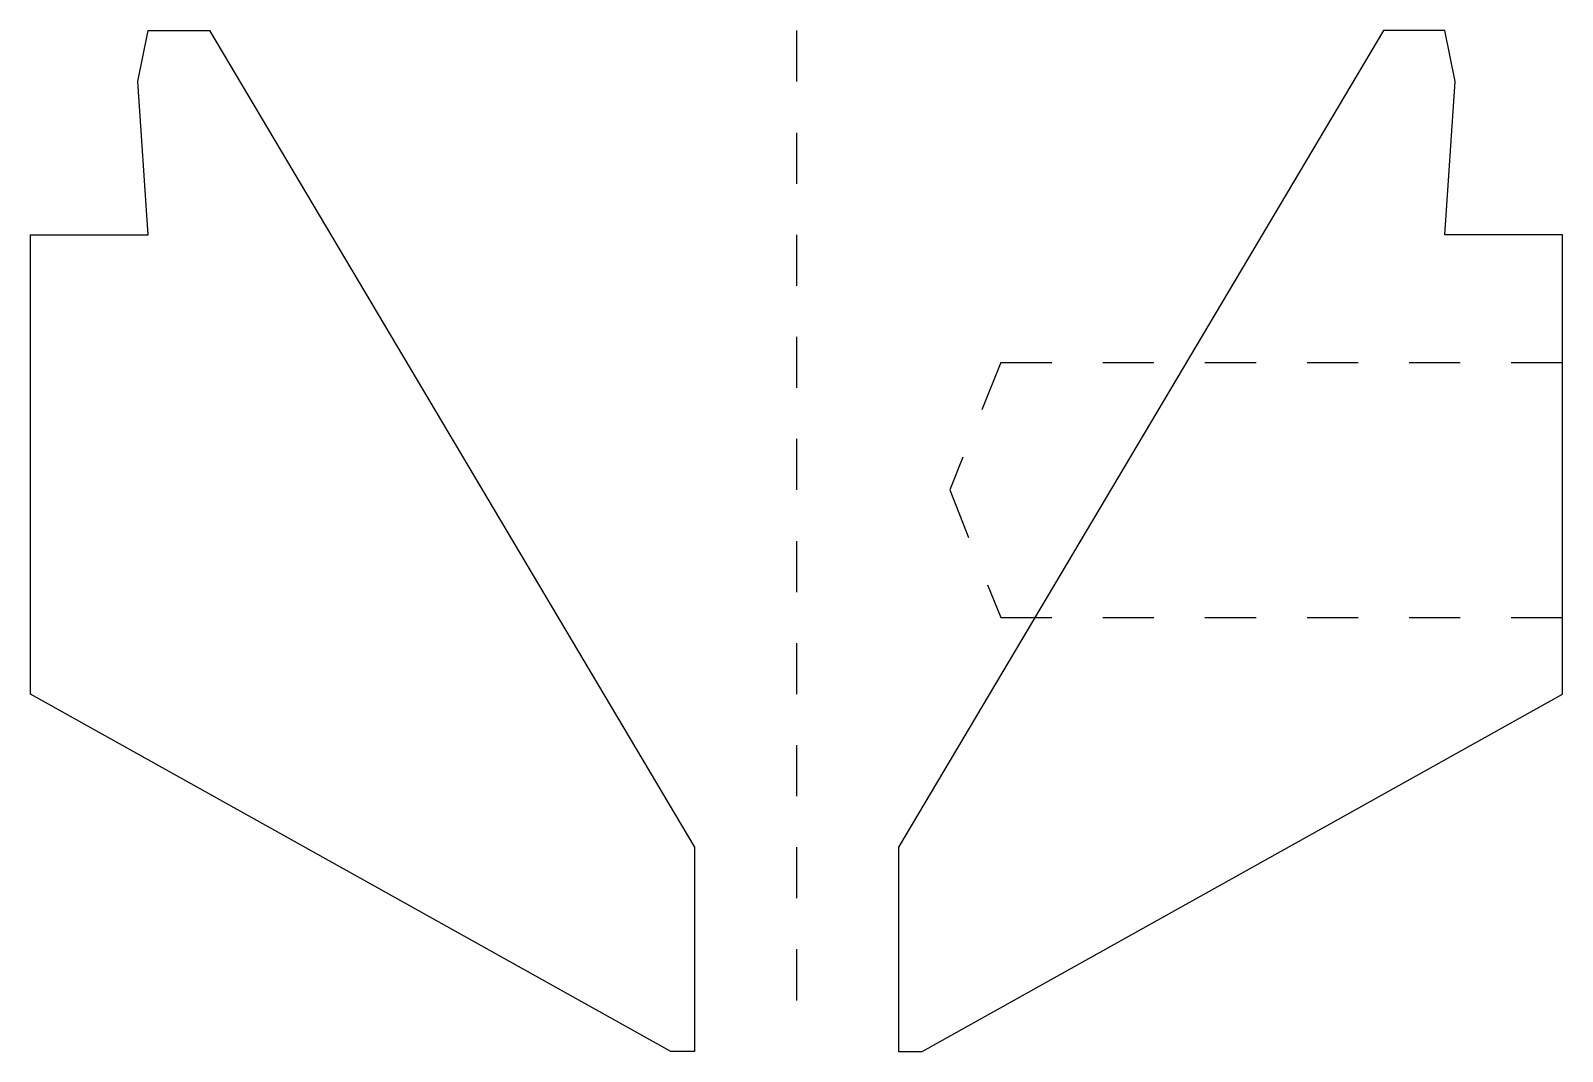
# Model space of a CAD drawing. Extents: x 0 to 30, y 0 to 20.
import ezdxf

# ---------------------------------------------------------------- set-up
doc = ezdxf.new("R2010")
doc.units = 0
doc.linetypes.add('DASHED', pattern=[2, 1, -1])
doc.layers.get('0').update_dxf_attribs({"linetype": 'CONTINUOUS'})
doc.layers.add('DEFAULT', color=7, linetype='CONTINUOUS')

msp = doc.modelspace()

# ---------------------------------------------------------------- linework, layer by layer
for p, q in [((2.1, 19), (2.3, 20)), ((2.3, 20), (3.5, 20)), ((3.5, 20), (13, 4)), ((26.5, 20), (17, 4)), ((27.7, 20), (26.5, 20)), ((27.9, 19), (27.7, 20)), ((2.3, 16), (2.1, 19)), ((27.7, 16), (27.9, 19)), ((0, 16), (2.3, 16)), ((0, 7), (0, 16)), ((30, 16), (27.7, 16)), ((30, 7), (30, 16)), ((12.537, 0), (0, 7)), ((17.463, 0), (30, 7)), ((13, 4), (13, 0)), ((17, 4), (17, 0)), ((13, 0), (12.537, 0)), ((17, 0), (17.463, 0))]:
    msp.add_line(p, q)
at = {"layer": 'DEFAULT', "linetype": 'DASHED'}
for p, q in [((15, 20), (15, 0)), ((19, 13.5), (18, 11)), ((19, 13.5), (30, 13.5)), ((18, 11), (19, 8.5)), ((19, 8.5), (30, 8.5))]:
    msp.add_line(p, q, dxfattribs=at)

doc.saveas('drawing.dxf')
